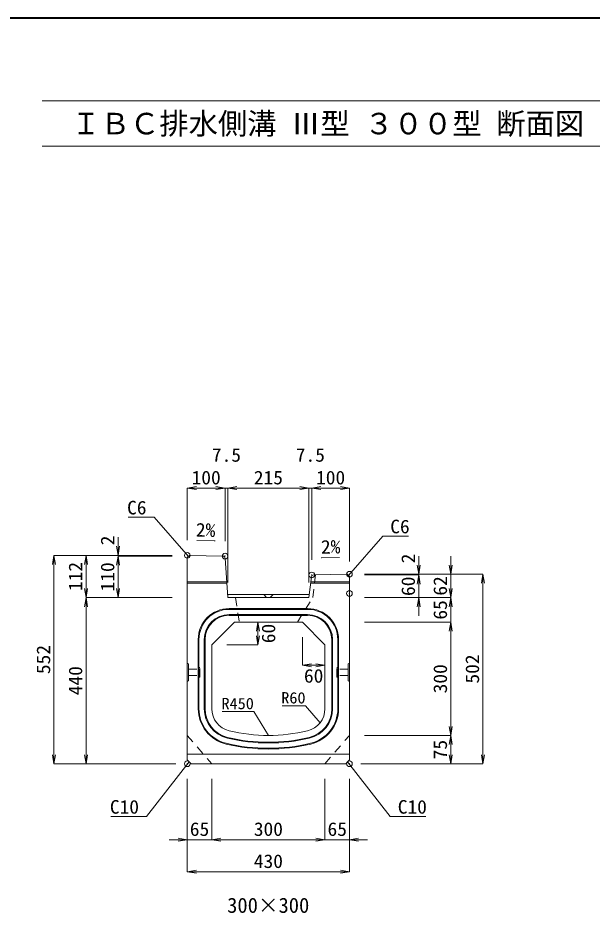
# Model space of a CAD drawing. Units: millimetres at full size. Extents: x -1267 to 18002, y -8037 to 14483.
# Drawn here: x 636 to 2158, y -3968 to -1597 of the extents above; entities that cross this region are included whole.
import ezdxf
from ezdxf.enums import TextEntityAlignment as Align

# ---------------------------------------------------------------- set-up
doc = ezdxf.new("R2010")
doc.units = ezdxf.units.MM
doc.header["$LTSCALE"] = 30
doc.header["$PDMODE"] = 32
doc.header["$PDSIZE"] = 15
doc.linetypes.add('USER1', pattern=[1.35, 0.75, -0.6])
for name, color, linetype, lineweight in [('インサート', 3, 'USER1', 9), ('図枠', 7, 'Continuous', 5), ('寸法線', 7, 'Continuous', 13), ('引出線', 4, 'Continuous', 13), ('排水孔', 30, 'USER1', 9), ('本体', 2, 'Continuous', 13), ('目地', 132, 'Continuous', 5), ('補助線', 8, 'Continuous', 13)]:
    doc.layers.add(name, color=color, linetype=linetype, lineweight=lineweight)
doc.layers.add('文字', color=7, linetype='Continuous')
doc.styles.add('ＭＳ ゴシック', font='')
doc.styles.add('ＭＳ 明朝', font='')
doc.styles.get('ＭＳ ゴシック').set_extended_font_data('MS Gothic')
doc.styles.get('ＭＳ 明朝').set_extended_font_data('MS Mincho')

# ---------------------------------------------------------------- blocks, each defined once
blk = doc.blocks.new('open_arrow')
at = {"color": 0, "linetype": 'Continuous', "lineweight": -2}
blk.add_lwpolyline([(7.5, 1.25), (0, 0), (7.5, -1.25)], dxfattribs=at)

msp = doc.modelspace()

# ---------------------------------------------------------------- linework, layer by layer
at = {"layer": 'インサート'}
for p, q in [((1118.18, -3318.13), (1115.18, -3318.13)), ((1115.18, -3318.13), (1115.18, -3343.13)), ((1118.18, -3343.13), (1118.18, -3318.13)), ((1481.78, -3318.13), (1484.78, -3318.13)), ((1481.78, -3343.13), (1481.78, -3318.13)), ((1484.78, -3318.13), (1484.78, -3343.13)), ((1088.18, -3322.13), (1115.18, -3322.13)), ((1088.18, -3322.13), (1088.18, -3339.13)), ((1088.18, -3339.13), (1115.18, -3339.13)), ((1115.18, -3343.13), (1118.18, -3343.13)), ((1484.78, -3343.13), (1481.78, -3343.13)), ((1511.78, -3322.13), (1484.78, -3322.13)), ((1511.78, -3339.13), (1484.78, -3339.13)), ((1511.78, -3322.13), (1511.78, -3339.13))]:
    msp.add_line(p, q, dxfattribs=at)
at = {"layer": '図枠', "lineweight": 40}
msp.add_line((400, -1596.97), (8200, -1596.97), dxfattribs=at)
at = {"layer": '図枠', "lineweight": 13}
for p, q in [((700, -1816.97), (7900, -1816.97)), ((700, -1936.97), (7900, -1936.97))]:
    msp.add_line(p, q, dxfattribs=at)
at = {"layer": '寸法線'}
for p, q in [((1084.98, -2842.61), (1184.98, -2842.61)), ((1084.98, -2980.63), (1084.98, -2842.61)), ((1136.98, -2842.61), (1240.48, -2842.61)), ((1184.98, -2982.63), (1184.98, -2842.61)), ((1184.98, -2982.63), (1184.98, -2842.61)), ((1192.48, -3092.63), (1192.48, -2842.61)), ((1192.48, -2842.61), (1407.48, -2842.61)), ((1192.48, -3092.63), (1192.48, -2842.61)), ((1359.48, -2842.61), (1462.98, -2842.61)), ((1407.48, -3092.63), (1407.48, -2842.61)), ((1407.48, -3092.63), (1407.48, -2842.61)), ((1414.98, -3032.63), (1414.98, -2842.61)), ((1414.98, -2842.61), (1514.98, -2842.61)), ((1414.98, -3032.63), (1414.98, -2842.61)), ((1514.98, -3036.63), (1514.98, -2842.61)), ((901.48, -3070.63), (901.48, -2972.63)), ((731.48, -3572.63), (731.48, -3020.63)), ((1044.98, -3020.63), (731.48, -3020.63)), ((816.48, -3132.63), (816.48, -3020.63)), ((1044.98, -3020.63), (816.48, -3020.63)), ((1044.98, -3020.63), (901.48, -3020.63)), ((901.48, -3132.63), (901.48, -3022.63)), ((1044.98, -3022.63), (901.48, -3022.63)), ((1044.98, -3022.63), (901.48, -3022.63)), ((1698.49, -3120.63), (1698.49, -3022.63)), ((1783.49, -3180.63), (1783.49, -3022.63)), ((1554.98, -3070.63), (1783.49, -3070.63)), ((1554.98, -3070.63), (1698.49, -3070.63)), ((1554.98, -3070.63), (1868.49, -3070.63)), ((1554.98, -3072.63), (1698.49, -3072.63)), ((1554.98, -3072.63), (1698.49, -3072.63)), ((1698.49, -3180.63), (1698.49, -3072.63)), ((1868.49, -3572.63), (1868.49, -3070.63)), ((1783.49, -3245.63), (1783.49, -3084.63)), ((816.48, -3572.63), (816.48, -3132.63)), ((1044.98, -3132.63), (816.48, -3132.63)), ((1044.98, -3132.63), (816.48, -3132.63)), ((1044.98, -3132.63), (901.48, -3132.63)), ((1554.98, -3132.63), (1783.49, -3132.63)), ((1554.98, -3132.63), (1783.49, -3132.63)), ((1554.98, -3132.63), (1698.49, -3132.63)), ((1272.15, -3257.63), (1272.15, -3197.63)), ((1554.98, -3197.63), (1783.49, -3197.63)), ((1554.98, -3197.63), (1783.49, -3197.63)), ((1783.49, -3497.63), (1783.49, -3197.63)), ((1389.98, -3237.63), (1389.98, -3311.86)), ((1189.98, -3257.63), (1272.15, -3257.63)), ((1389.98, -3311.86), (1449.98, -3311.86)), ((1554.98, -3497.63), (1783.49, -3497.63)), ((1554.98, -3497.63), (1783.49, -3497.63)), ((1783.49, -3572.63), (1783.49, -3497.63)), ((1054.98, -3572.63), (731.48, -3572.63)), ((1054.98, -3572.63), (816.48, -3572.63)), ((1544.98, -3572.63), (1783.49, -3572.63)), ((1544.98, -3572.63), (1868.49, -3572.63)), ((1084.98, -3612.63), (1084.98, -3773.78)), ((1084.98, -3612.63), (1084.98, -3858.78)), ((1149.98, -3612.63), (1149.98, -3773.78)), ((1149.98, -3612.63), (1149.98, -3773.78)), ((1449.98, -3612.63), (1449.98, -3773.78)), ((1449.98, -3612.63), (1449.98, -3773.78)), ((1514.98, -3612.63), (1514.98, -3773.78)), ((1514.98, -3612.63), (1514.98, -3858.78)), ((1036.98, -3773.78), (1197.98, -3773.78)), ((1149.98, -3773.78), (1449.98, -3773.78)), ((1401.98, -3773.78), (1562.98, -3773.78)), ((1084.98, -3858.78), (1514.98, -3858.78))]:
    msp.add_line(p, q, dxfattribs=at)
at = {"layer": '引出線'}
for points in [[(1087.98, -3023.69), (996.95, -2919.37), (928.61, -2919.37)], [(1158.73, -2982.51), (1109.99, -2981.53), (1158.74, -2982.51)], [(1511.98, -3073.69), (1603.02, -2969.37), (1671.36, -2969.37)], [(1439.89, -3027.19), (1488.6, -3026.21), (1439.86, -3027.19)], [(1299.98, -3497.63), (1261.47, -3434.08), (1177.3, -3434.08)], [(1437.05, -3464.31), (1398.46, -3418.91), (1336.23, -3418.91)], [(1089.98, -3567.63), (977, -3712.06), (882.33, -3712.06)], [(1509.98, -3567.63), (1622.96, -3712.06), (1717.64, -3712.06)]]:
    msp.add_lwpolyline(points, dxfattribs=at)
at = {"layer": '排水孔'}
for p, q in [((1417.48, -3132.63), (1425.01, -3072.43)), ((1287.48, -3124.63), (1294.98, -3132.63)), ((1304.98, -3132.63), (1312.48, -3124.63)), ((1212.98, -3132.63), (1222.98, -3197.63)), ((1376.98, -3197.63), (1417.48, -3132.63))]:
    msp.add_line(p, q, dxfattribs=at)
at = {"layer": '本体'}
for p, q in [((1084.98, -3026.63), (1090.98, -3020.75)), ((1084.98, -3026.63), (1084.98, -3562.63)), ((1090.98, -3020.75), (1179.49, -3022.52)), ((1185.36, -3028.11), (1192.48, -3132.63)), ((1407.48, -3132.63), (1414.34, -3077.78)), ((1508.98, -3070.75), (1420.17, -3072.53)), ((1508.98, -3070.75), (1514.98, -3076.63)), ((1514.98, -3562.63), (1514.98, -3076.63)), ((1192.48, -3132.63), (1407.48, -3132.63)), ((1149.98, -3257.63), (1209.98, -3197.63)), ((1209.98, -3197.63), (1389.98, -3197.63)), ((1389.98, -3197.63), (1449.98, -3257.63)), ((1149.98, -3257.63), (1149.98, -3427.1)), ((1449.98, -3427.1), (1449.98, -3257.63)), ((1084.98, -3562.63), (1094.98, -3572.63)), ((1094.98, -3572.63), (1504.98, -3572.63)), ((1504.98, -3572.63), (1514.98, -3562.63))]:
    msp.add_line(p, q, dxfattribs=at)
at = {"layer": '本体', "lineweight": 9}
for p, q in [((1191.94, -3124.63), (1408.48, -3124.63)), ((1084.98, -3306.13), (1088.18, -3308.13)), ((1088.18, -3308.13), (1088.18, -3353.13)), ((1514.98, -3306.13), (1511.78, -3308.13)), ((1511.78, -3308.13), (1511.78, -3353.13)), ((1088.18, -3353.13), (1084.98, -3355.13)), ((1511.78, -3353.13), (1514.98, -3355.13)), ((1084.98, -3547.63), (1514.98, -3547.63))]:
    msp.add_line(p, q, dxfattribs=at)
at = {"layer": '本体', "linetype": 'USER1', "lineweight": 9}
for p, q in [((1084.98, -3497.63), (1149.98, -3572.63)), ((1449.98, -3572.63), (1514.98, -3497.63))]:
    msp.add_line(p, q, dxfattribs=at)
at = {"layer": '本体'}
for centre, radius, start, end in [((1179.37, -3028.52), 6, 3.90049, 88.85424), ((1420.29, -3078.52), 6, 91.14576, 172.87498), ((1209.98, -3427.1), 60, 180, 256.65764), ((1389.98, -3427.1), 60, 283.34236, 0), ((1299.98, -3047.63), 450, 256.65764, 283.34236)]:
    msp.add_arc(centre, radius, start, end, dxfattribs=at)
at = {"layer": '目地'}
for p, q in [((1084.98, -3090.63), (1189.62, -3090.63)), ((1084.98, -3094.63), (1189.89, -3094.63)), ((1514.98, -3094.63), (1412.23, -3094.63)), ((1514.98, -3090.63), (1412.73, -3090.63)), ((1403.98, -3161.63), (1195.98, -3161.63)), ((1403.98, -3163.63), (1195.98, -3163.63)), ((1403.98, -3177.63), (1195.98, -3177.63)), ((1403.98, -3179.63), (1195.98, -3179.63)), ((1113.98, -3243.63), (1113.98, -3427.1)), ((1115.98, -3243.63), (1115.98, -3427.1)), ((1129.98, -3243.63), (1129.98, -3427.1)), ((1131.98, -3243.63), (1131.98, -3427.1)), ((1467.98, -3427.1), (1467.98, -3243.63)), ((1469.98, -3427.1), (1469.98, -3243.63)), ((1483.98, -3427.1), (1483.98, -3243.63)), ((1485.98, -3427.1), (1485.98, -3243.63))]:
    msp.add_line(p, q, dxfattribs=at)
for centre, radius, start, end in [((1195.98, -3243.63), 82, 90, 180), ((1195.98, -3243.63), 80, 90, 180), ((1403.98, -3243.63), 82, 0, 90), ((1403.98, -3243.63), 80, 0, 90), ((1195.98, -3243.63), 66, 90, 180), ((1195.98, -3243.63), 64, 90, 180), ((1403.98, -3243.63), 66, 0, 90), ((1403.98, -3243.63), 64, 0, 90), ((1209.98, -3427.1), 96, 180, 256.65764), ((1209.98, -3427.1), 94, 180, 256.65764), ((1209.98, -3427.1), 80, 180, 256.65764), ((1209.98, -3427.1), 78, 180, 256.65764), ((1389.98, -3427.1), 78, 283.34236, 0), ((1389.98, -3427.1), 80, 283.34236, 0), ((1389.98, -3427.1), 94, 283.34236, 0), ((1389.98, -3427.1), 96, 283.34236, 0), ((1299.98, -3047.63), 470, 256.65764, 283.34236), ((1299.98, -3047.63), 468, 256.65764, 283.34236), ((1299.98, -3047.63), 486, 256.65764, 283.34236), ((1299.98, -3047.63), 484, 256.65764, 283.34236)]:
    msp.add_arc(centre, radius, start, end, dxfattribs=at)
at = {"layer": '補助線'}
for p in [(1084.98, -3020.63), (1184.98, -3022.63), (1414.98, -3072.63), (1514.98, -3070.63), (1514.98, -3121.44), (1084.98, -3572.63), (1514.98, -3572.63)]:
    msp.add_point(p, dxfattribs=at)

# ---------------------------------------------------------------- block references
at = {"layer": '寸法線', "xscale": 3.2, "yscale": 3.2}
for p in [(1084.98, -2842.61), (1192.48, -2842.61), (1192.48, -2842.61), (1414.98, -2842.61), (1414.98, -2842.61), (1389.98, -3311.86), (1149.98, -3773.78), (1149.98, -3773.78), (1514.98, -3773.78), (1084.98, -3858.78)]:
    msp.add_blockref('open_arrow', p, dxfattribs=at)
for p, rotation in [((1184.98, -2842.61), 180), ((1184.98, -2842.61), 180), ((1407.48, -2842.61), 180), ((1407.48, -2842.61), 180), ((1514.98, -2842.61), 180), ((901.48, -3020.63), 90), ((731.48, -3020.63), 270), ((816.48, -3020.63), 270), ((901.48, -3022.63), 270), ((901.48, -3022.63), 270), ((1698.49, -3070.63), 90), ((1783.49, -3070.63), 90), ((1698.49, -3072.63), 270), ((1698.49, -3072.63), 270), ((1868.49, -3070.63), 270), ((816.48, -3132.63), 90), ((901.48, -3132.63), 90), ((1783.49, -3132.63), 90), ((816.48, -3132.63), 270), ((1698.49, -3132.63), 270), ((1783.49, -3132.63), 270), ((1272.15, -3197.63), 270), ((1783.49, -3197.63), 270), ((1783.49, -3197.63), 270), ((1272.15, -3257.63), 90), ((1449.98, -3311.86), 180), ((1783.49, -3497.63), 90), ((1783.49, -3497.63), 270), ((731.48, -3572.63), 90), ((816.48, -3572.63), 90), ((1783.49, -3572.63), 90), ((1868.49, -3572.63), 90), ((1084.98, -3773.78), 180), ((1449.98, -3773.78), 180), ((1449.98, -3773.78), 180), ((1514.98, -3858.78), 180)]:
    msp.add_blockref('open_arrow', p, dxfattribs=dict(at, rotation=rotation))
at = {"layer": '引出線'}
for p, xscale, yscale, rotation in [((1158.73, -2982.51), 0.16, 0.16, 178.9), ((1087.98, -3023.69), 0.16, 0.16, 131.1), ((1439.89, -3027.19), 0.16, 0.16, 1.1), ((1511.98, -3073.69), 0.16, 0.16, 48.9), ((1437.05, -3464.31), 0.133, 0.133, 130.4), ((1299.98, -3497.63), 0.133, 0.133, 121.2), ((1089.98, -3567.63), 0.16, 0.16, 232), ((1509.98, -3567.63), 0.16, 0.16, 308)]:
    msp.add_blockref('open_arrow', p, dxfattribs=dict(at, xscale=xscale, yscale=yscale, rotation=rotation))

# ---------------------------------------------------------------- texts
at = {"layer": '図枠', "style": 'ＭＳ ゴシック'}
msp.add_text('\u3000ＩＢＣ排水側溝 Ⅲ型 ３００型 断面図\u3000', height=56.96, dxfattribs=at).set_placement((700, -1876.97), align=Align.MIDDLE_LEFT)
at = {"layer": '寸法線', "style": 'ＭＳ 明朝', "width": 1.05}
for s, p in [('7.5', (1188.73, -2754.61)), ('7.5', (1411.23, -2754.61)), ('100', (1134.98, -2814.61)), ('215', (1299.98, -2814.61)), ('100', (1464.98, -2814.61)), ('60', (1419.98, -3339.86)), ('65', (1117.48, -3745.78)), ('300', (1299.98, -3745.78)), ('65', (1482.48, -3745.78)), ('430', (1299.98, -3830.78))]:
    msp.add_text(s, height=36.03, dxfattribs=at).set_placement(p, align=Align.MIDDLE_CENTER)
for s, p in [('2', (873.48, -2981.09)), ('2', (1670.49, -3028.97)), ('112', (788.48, -3076.63)), ('110', (873.48, -3077.63)), ('60', (1670.49, -3102.63)), ('62', (1755.49, -3101.63)), ('65', (1755.49, -3165.13)), ('60', (1300.15, -3227.63)), ('552', (703.48, -3296.63)), ('502', (1840.49, -3321.63)), ('440', (788.48, -3352.63)), ('300', (1755.49, -3347.63)), ('75', (1755.49, -3535.13))]:
    msp.add_text(s, height=36.03, rotation=90, dxfattribs=at).set_placement(p, align=Align.MIDDLE_CENTER)
at = {"layer": '引出線', "style": 'ＭＳ 明朝', "width": 1.05}
for s, height, p in [('C6', 36.03, (976.95, -2876.17)), ('R60', 30.02, (1398.46, -3382.91)), ('R450', 30.02, (1261.47, -3398.08)), ('C10', 36.03, (957, -3668.86))]:
    msp.add_text(s, height=height, dxfattribs=at).set_placement(p, align=Align.TOP_RIGHT)
msp.add_text('2%', height=36.03, rotation=358.854, dxfattribs=at).set_placement((1159.68, -2935.61), align=Align.TOP_RIGHT)
for s, p in [('C6', (1623.02, -2926.17)), ('C10', (1642.96, -3668.86))]:
    msp.add_text(s, height=36.03, dxfattribs=at).set_placement(p, align=Align.TOP_LEFT)
msp.add_text('2%', height=36.03, rotation=1.146, dxfattribs=at).set_placement((1438.92, -2980.3), align=Align.TOP_LEFT)
at = {"layer": '文字', "style": 'ＭＳ 明朝'}
msp.add_text('300×300', height=40.03, dxfattribs=at).set_placement((1299.5, -3947.6), align=Align.MIDDLE_CENTER)

doc.saveas('drawing.dxf')
